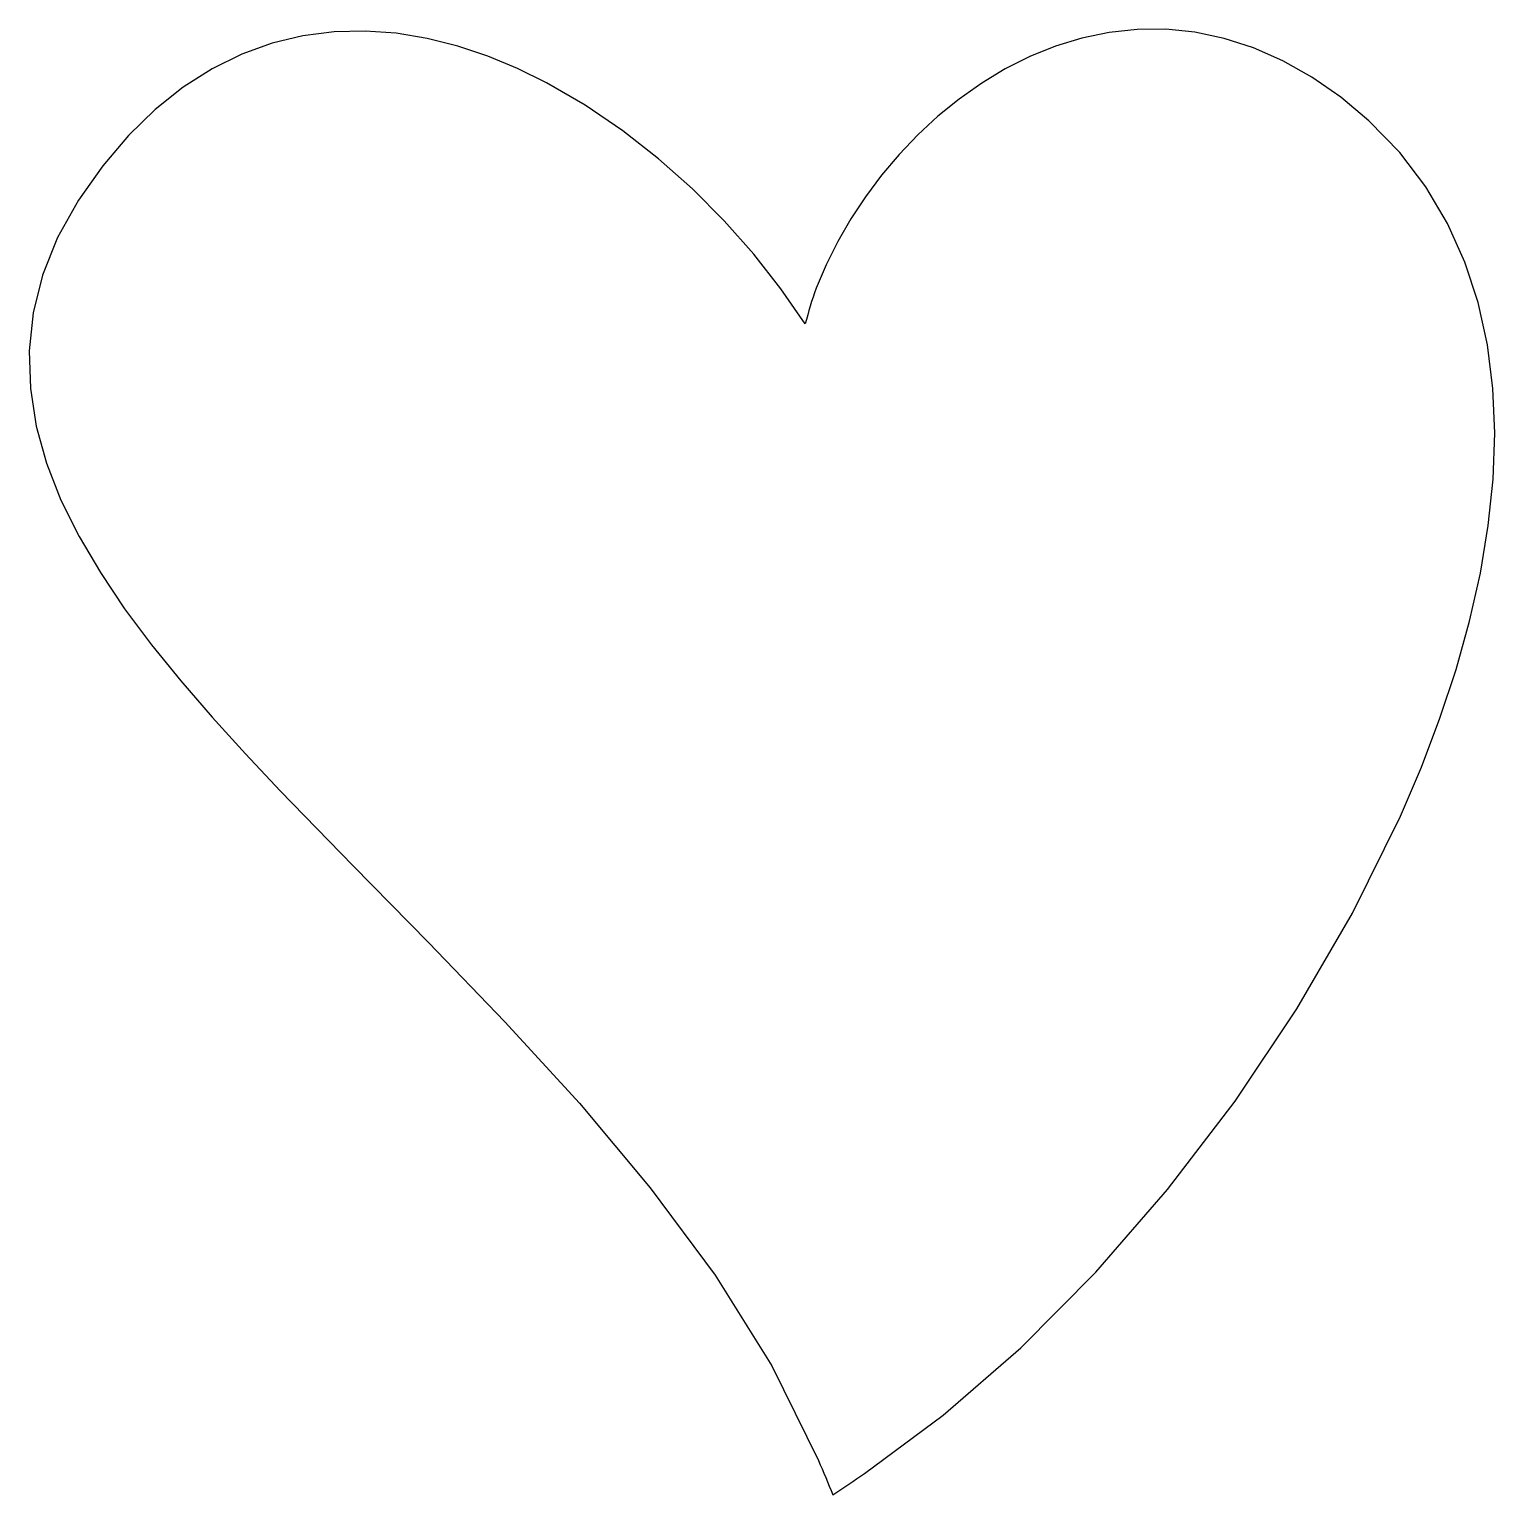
# Model space of a CAD drawing. Extents: x 0.2 to 99.8, y 0.2 to 99.8.
import ezdxf

# ---------------------------------------------------------------- set-up
doc = ezdxf.new("R2010")
doc.units = 0
doc.layers.add('Layer_1', color=7, linetype='CONTINUOUS')

msp = doc.modelspace()

# ---------------------------------------------------------------- linework, layer by layer
at = {"layer": 'Layer_1', "color": 7}
msp.add_lwpolyline([(75.500354, 99.787333), (73.594807, 99.582412), (71.740288, 99.197765), (69.941615, 98.647088), (68.203637, 97.944064), (66.53118, 97.102387), (64.92908, 96.135744), (63.402176, 95.057831), (61.955293, 93.882336), (60.591246, 92.621124), (59.312618, 91.283444), (58.123921, 89.879042), (57.029655, 88.417684), (56.034345, 86.909115), (55.142488, 85.363094), (54.358608, 83.789375), (53.687193, 82.197715), (53.575619, 81.896448), (53.471425, 81.594611), (53.373565, 81.292318), (53.28099, 80.989682), (53.192663, 80.686824), (53.107528, 80.383855), (53.024549, 80.08089), (52.942671, 79.778046), (51.285817, 82.166329), (49.445401, 84.508378), (47.435714, 86.778732), (45.271055, 88.951936), (42.965706, 91.002531), (40.533961, 92.905059), (37.990117, 94.634071), (35.34846, 96.164099), (33.378656, 97.132141), (31.366034, 97.966148), (29.317882, 98.651936), (27.241488, 99.175315), (25.144136, 99.522106), (23.033111, 99.678119), (20.915703, 99.629167), (18.799195, 99.36107), (16.700655, 98.858421), (14.638543, 98.111565), (12.622238, 97.114937), (10.661121, 95.862971), (8.76457, 94.350108), (6.941964, 92.570773), (5.202683, 90.519421), (3.556107, 88.190469), (2.12859, 85.646552), (1.108279, 83.086105), (0.474041, 80.516782), (0.204748, 77.94624), (0.27927, 75.382138), (0.676477, 72.832136), (1.375238, 70.303894), (2.354424, 67.805064), (3.583605, 65.331593), (5.033297, 62.870524), (6.683781, 60.416185), (8.515338, 57.962883), (10.508247, 55.504948), (12.642792, 53.036694), (14.89925, 50.552444), (17.257906, 48.04652), (22.207228, 42.950577), (27.344012, 37.724352), (32.520565, 32.348298), (37.589209, 26.80288), (42.402249, 21.068531), (46.811997, 15.125761), (50.67077, 8.954997), (53.830869, 2.536643), (53.954959, 2.245164), (54.079047, 1.953685), (54.203132, 1.662206), (54.327219, 1.37067), (54.451304, 1.079219), (54.575394, 0.78774), (54.699479, 0.496261), (54.823566, 0.204754), (55.09133, 0.384952), (55.359097, 0.565208), (55.626864, 0.745435), (55.89463, 0.925634), (56.162394, 1.105861), (56.430167, 1.286088), (56.697928, 1.466343), (56.965695, 1.646542), (62.318525, 5.599657), (67.583411, 10.191808), (72.690166, 15.336747), (77.568589, 20.948016), (82.14848, 26.939227), (86.359639, 33.224042), (90.131869, 39.716068), (93.394984, 46.32893), (94.81332, 49.653759), (96.076132, 52.97725), (97.172856, 56.289641), (98.092926, 59.581174), (98.825761, 62.842085), (99.360809, 66.062619), (99.687493, 69.233016), (99.795251, 72.343514), (99.670006, 75.386826), (99.297422, 78.351285), (98.666514, 81.220599), (97.766305, 83.978441), (96.585806, 86.608504), (95.114059, 89.094478), (93.340064, 91.420048), (91.252853, 93.568908), (89.328526, 95.181819), (87.37197, 96.541589), (85.392912, 97.655415), (83.401078, 98.530499), (81.406179, 99.174033), (79.417937, 99.593218), (77.446093, 99.795252), (75.500354, 99.787322)], dxfattribs=at)

doc.saveas('drawing.dxf')
